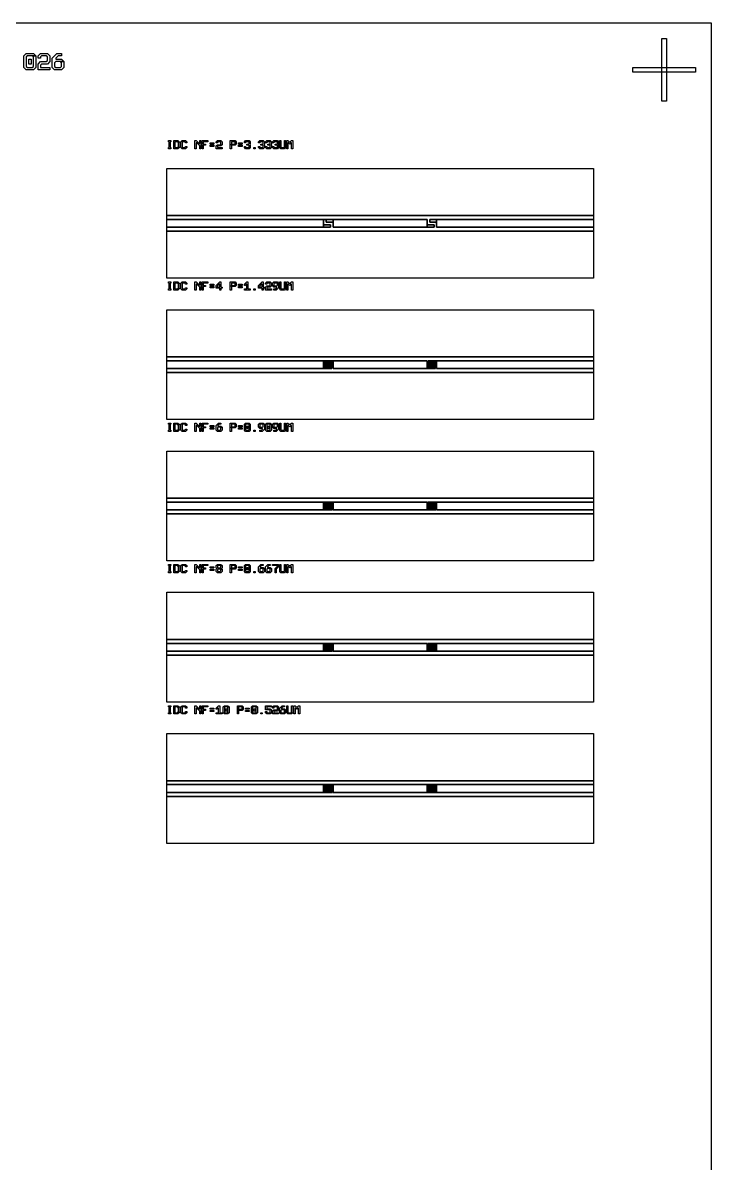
# Model space of a CAD drawing. Extents: x -460 to 1322, y -2650 to 256.
# Drawn here: x 444 to 1322, y -1197 to 256 of the extents above; entities that cross this region are included whole.
import ezdxf

# ---------------------------------------------------------------- set-up
doc = ezdxf.new("R2010")
doc.units = 0
for name, color, linetype in [('L10D0', 4, 'CONTINUOUS'), ('L1D0', 1, 'CONTINUOUS'), ('L20D0', 5, 'CONTINUOUS'), ('L2D0', 2, 'CONTINUOUS'), ('L99D0', 6, 'CONTINUOUS')]:
    doc.layers.add(name, color=color, linetype=linetype)

# ---------------------------------------------------------------- blocks, each defined once
blk = doc.blocks.new('IDC_N2')
at = {"layer": 'L1D0'}
for points in [[(-272, 10), (-272, 70), (272, 70), (272, 10)], [(-272, -5), (-272, 5), (-72, 5), (-72, -5)], [(-68.667, 1.667), (-68.667, 5), (-60, 5), (-60, 1.667)], [(-60, -5), (-60, 5), (60, 5), (60, -5)], [(63.333, 1.667), (63.333, 5), (72, 5), (72, 1.667)], [(72, -5), (72, 5), (272, 5), (272, -5)], [(-272, -70), (-272, -10), (272, -10), (272, -70)], [(-72, -5), (-72, -1.667), (-63.333, -1.667), (-63.333, -5)], [(60, -5), (60, -1.667), (68.667, -1.667), (68.667, -5)]]:
    blk.add_lwpolyline(points, close=True, dxfattribs=at)
at = {"layer": 'L2D0'}
blk.add_lwpolyline([(-272, -10), (-272, -5), (-63.333, -5), (-63.333, -1.667), (-72, -1.667), (-72, 5), (-68.667, 5), (-68.667, 1.667), (-60, 1.667), (-60, -5), (68.667, -5), (68.667, -1.667), (60, -1.667), (60, 5), (-272, 5), (-272, 10), (272, 10), (272, 5), (63.333, 5), (63.333, 1.667), (72, 1.667), (72, -5), (272, -5), (272, -10)], close=True, dxfattribs=at)
blk = doc.blocks.new('IDC_N4')
at = {"layer": 'L1D0'}
for points in [[(-272, 10), (-272, 70), (272, 70), (272, 10)], [(-272, -5), (-272, 5), (-72, 5), (-72, -5)], [(-72, 0.714), (-72, 2.143), (-61.429, 2.143), (-61.429, 0.714)], [(-70.571, 3.571), (-70.571, 5), (-60, 5), (-60, 3.571)], [(-60, -5), (-60, 5), (60, 5), (60, -5)], [(60, 0.714), (60, 2.143), (70.571, 2.143), (70.571, 0.714)], [(61.429, 3.571), (61.429, 5), (72, 5), (72, 3.571)], [(72, -5), (72, 5), (272, 5), (272, -5)], [(-272, -70), (-272, -10), (272, -10), (272, -70)], [(-72, -5), (-72, -3.571), (-61.429, -3.571), (-61.429, -5)], [(-70.571, -2.143), (-70.571, -0.714), (-60, -0.714), (-60, -2.143)], [(60, -5), (60, -3.571), (70.571, -3.571), (70.571, -5)], [(61.429, -2.143), (61.429, -0.714), (72, -0.714), (72, -2.143)]]:
    blk.add_lwpolyline(points, close=True, dxfattribs=at)
at = {"layer": 'L2D0'}
blk.add_lwpolyline([(-272, -10), (-272, -5), (-61.429, -5), (-61.429, -3.571), (-72, -3.571), (-72, 0.714), (-61.429, 0.714), (-61.429, 2.143), (-72, 2.143), (-72, 5), (-70.571, 5), (-70.571, 3.571), (-60, 3.571), (-60, -0.714), (-70.571, -0.714), (-70.571, -2.143), (-60, -2.143), (-60, -5), (70.571, -5), (70.571, -3.571), (60, -3.571), (60, 0.714), (70.571, 0.714), (70.571, 2.143), (60, 2.143), (60, 5), (-272, 5), (-272, 10), (272, 10), (272, 5), (61.429, 5), (61.429, 3.571), (72, 3.571), (72, -0.714), (61.429, -0.714), (61.429, -2.143), (72, -2.143), (72, -5), (272, -5), (272, -10)], close=True, dxfattribs=at)
blk = doc.blocks.new('IDC_N6')
at = {"layer": 'L1D0'}
for points in [[(-272, 10), (-272, 70), (272, 70), (272, 10)], [(-272, -5), (-272, 5), (-72, 5), (-72, -5)], [(-72, 2.273), (-72, 3.182), (-60.909, 3.182), (-60.909, 2.273)], [(-71.091, 4.091), (-71.091, 5), (-60, 5), (-60, 4.091)], [(-71.091, 0.455), (-71.091, 1.364), (-60, 1.364), (-60, 0.455)], [(-60, -5), (-60, 5), (60, 5), (60, -5)], [(60, 2.273), (60, 3.182), (71.091, 3.182), (71.091, 2.273)], [(60.909, 4.091), (60.909, 5), (72, 5), (72, 4.091)], [(60.909, 0.455), (60.909, 1.364), (72, 1.364), (72, 0.455)], [(72, -5), (72, 5), (272, 5), (272, -5)], [(-272, -70), (-272, -10), (272, -10), (272, -70)], [(-72, -1.364), (-72, -0.455), (-60.909, -0.455), (-60.909, -1.364)], [(-72, -5), (-72, -4.091), (-60.909, -4.091), (-60.909, -5)], [(-71.091, -3.182), (-71.091, -2.273), (-60, -2.273), (-60, -3.182)], [(60, -1.364), (60, -0.455), (71.091, -0.455), (71.091, -1.364)], [(60, -5), (60, -4.091), (71.091, -4.091), (71.091, -5)], [(60.909, -3.182), (60.909, -2.273), (72, -2.273), (72, -3.182)]]:
    blk.add_lwpolyline(points, close=True, dxfattribs=at)
at = {"layer": 'L2D0'}
blk.add_lwpolyline([(-272, -10), (-272, -5), (-60.909, -5), (-60.909, -4.091), (-72, -4.091), (-72, -1.364), (-60.909, -1.364), (-60.909, -0.455), (-72, -0.455), (-72, 2.273), (-60.909, 2.273), (-60.909, 3.182), (-72, 3.182), (-72, 5), (-71.091, 5), (-71.091, 4.091), (-60, 4.091), (-60, 1.364), (-71.091, 1.364), (-71.091, 0.455), (-60, 0.455), (-60, -2.273), (-71.091, -2.273), (-71.091, -3.182), (-60, -3.182), (-60, -5), (71.091, -5), (71.091, -4.091), (60, -4.091), (60, -1.364), (71.091, -1.364), (71.091, -0.455), (60, -0.455), (60, 2.273), (71.091, 2.273), (71.091, 3.182), (60, 3.182), (60, 5), (-272, 5), (-272, 10), (272, 10), (272, 5), (60.909, 5), (60.909, 4.091), (72, 4.091), (72, 1.364), (60.909, 1.364), (60.909, 0.455), (72, 0.455), (72, -2.273), (60.909, -2.273), (60.909, -3.182), (72, -3.182), (72, -5), (272, -5), (272, -10)], close=True, dxfattribs=at)
blk = doc.blocks.new('IDC_N8')
at = {"layer": 'L1D0'}
for points in [[(-272, 10), (-272, 70), (272, 70), (272, 10)], [(-272, -5), (-272, 5), (-72, 5), (-72, -5)], [(-72, 3), (-72, 3.667), (-60.667, 3.667), (-60.667, 3)], [(-72, 0.333), (-72, 1), (-60.667, 1), (-60.667, 0.333)], [(-71.333, 4.333), (-71.333, 5), (-60, 5), (-60, 4.333)], [(-71.333, 1.667), (-71.333, 2.333), (-60, 2.333), (-60, 1.667)], [(-60, -5), (-60, 5), (60, 5), (60, -5)], [(60, 3), (60, 3.667), (71.333, 3.667), (71.333, 3)], [(60, 0.333), (60, 1), (71.333, 1), (71.333, 0.333)], [(60.667, 4.333), (60.667, 5), (72, 5), (72, 4.333)], [(60.667, 1.667), (60.667, 2.333), (72, 2.333), (72, 1.667)], [(72, -5), (72, 5), (272, 5), (272, -5)], [(-272, -70), (-272, -10), (272, -10), (272, -70)], [(-72, -2.333), (-72, -1.667), (-60.667, -1.667), (-60.667, -2.333)], [(-72, -5), (-72, -4.333), (-60.667, -4.333), (-60.667, -5)], [(-71.333, -1), (-71.333, -0.333), (-60, -0.333), (-60, -1)], [(-71.333, -3.667), (-71.333, -3), (-60, -3), (-60, -3.667)], [(60, -2.333), (60, -1.667), (71.333, -1.667), (71.333, -2.333)], [(60, -5), (60, -4.333), (71.333, -4.333), (71.333, -5)], [(60.667, -1), (60.667, -0.333), (72, -0.333), (72, -1)], [(60.667, -3.667), (60.667, -3), (72, -3), (72, -3.667)]]:
    blk.add_lwpolyline(points, close=True, dxfattribs=at)
at = {"layer": 'L2D0'}
blk.add_lwpolyline([(-272, -10), (-272, -5), (-60.667, -5), (-60.667, -4.333), (-72, -4.333), (-72, -2.333), (-60.667, -2.333), (-60.667, -1.667), (-72, -1.667), (-72, 0.333), (-60.667, 0.333), (-60.667, 1), (-72, 1), (-72, 3), (-60.667, 3), (-60.667, 3.667), (-72, 3.667), (-72, 5), (-71.333, 5), (-71.333, 4.333), (-60, 4.333), (-60, 2.333), (-71.333, 2.333), (-71.333, 1.667), (-60, 1.667), (-60, -0.333), (-71.333, -0.333), (-71.333, -1), (-60, -1), (-60, -3), (-71.333, -3), (-71.333, -3.667), (-60, -3.667), (-60, -5), (71.333, -5), (71.333, -4.333), (60, -4.333), (60, -2.333), (71.333, -2.333), (71.333, -1.667), (60, -1.667), (60, 0.333), (71.333, 0.333), (71.333, 1), (60, 1), (60, 3), (71.333, 3), (71.333, 3.667), (60, 3.667), (60, 5), (-272, 5), (-272, 10), (272, 10), (272, 5), (60.667, 5), (60.667, 4.333), (72, 4.333), (72, 2.333), (60.667, 2.333), (60.667, 1.667), (72, 1.667), (72, -0.333), (60.667, -0.333), (60.667, -1), (72, -1), (72, -3), (60.667, -3), (60.667, -3.667), (72, -3.667), (72, -5), (272, -5), (272, -10)], close=True, dxfattribs=at)
blk = doc.blocks.new('IDC_N10')
at = {"layer": 'L1D0'}
for points in [[(-272, 10), (-272, 70), (272, 70), (272, 10)], [(-272, -5), (-272, 5), (-72, 5), (-72, -5)], [(-72, 3.421), (-72, 3.947), (-60.526, 3.947), (-60.526, 3.421)], [(-72, 1.316), (-72, 1.842), (-60.526, 1.842), (-60.526, 1.316)], [(-71.474, 4.474), (-71.474, 5), (-60, 5), (-60, 4.474)], [(-71.474, 2.368), (-71.474, 2.895), (-60, 2.895), (-60, 2.368)], [(-71.474, 0.263), (-71.474, 0.789), (-60, 0.789), (-60, 0.263)], [(-60, -5), (-60, 5), (60, 5), (60, -5)], [(60, 3.421), (60, 3.947), (71.474, 3.947), (71.474, 3.421)], [(60, 1.316), (60, 1.842), (71.474, 1.842), (71.474, 1.316)], [(60.526, 4.474), (60.526, 5), (72, 5), (72, 4.474)], [(60.526, 2.368), (60.526, 2.895), (72, 2.895), (72, 2.368)], [(60.526, 0.263), (60.526, 0.789), (72, 0.789), (72, 0.263)], [(72, -5), (72, 5), (272, 5), (272, -5)], [(-272, -70), (-272, -10), (272, -10), (272, -70)], [(-72, -0.789), (-72, -0.263), (-60.526, -0.263), (-60.526, -0.789)], [(-72, -2.895), (-72, -2.368), (-60.526, -2.368), (-60.526, -2.895)], [(-72, -5), (-72, -4.474), (-60.526, -4.474), (-60.526, -5)], [(-71.474, -1.842), (-71.474, -1.316), (-60, -1.316), (-60, -1.842)], [(-71.474, -3.947), (-71.474, -3.421), (-60, -3.421), (-60, -3.947)], [(60, -0.789), (60, -0.263), (71.474, -0.263), (71.474, -0.789)], [(60, -2.895), (60, -2.368), (71.474, -2.368), (71.474, -2.895)], [(60, -5), (60, -4.474), (71.474, -4.474), (71.474, -5)], [(60.526, -1.842), (60.526, -1.316), (72, -1.316), (72, -1.842)], [(60.526, -3.947), (60.526, -3.421), (72, -3.421), (72, -3.947)]]:
    blk.add_lwpolyline(points, close=True, dxfattribs=at)
at = {"layer": 'L2D0'}
blk.add_lwpolyline([(-272, -10), (-272, -5), (-60.526, -5), (-60.526, -4.474), (-72, -4.474), (-72, -2.895), (-60.526, -2.895), (-60.526, -2.368), (-72, -2.368), (-72, -0.789), (-60.526, -0.789), (-60.526, -0.263), (-72, -0.263), (-72, 1.316), (-60.526, 1.316), (-60.526, 1.842), (-72, 1.842), (-72, 3.421), (-60.526, 3.421), (-60.526, 3.947), (-72, 3.947), (-72, 5), (-71.474, 5), (-71.474, 4.474), (-60, 4.474), (-60, 2.895), (-71.474, 2.895), (-71.474, 2.368), (-60, 2.368), (-60, 0.789), (-71.474, 0.789), (-71.474, 0.263), (-60, 0.263), (-60, -1.316), (-71.474, -1.316), (-71.474, -1.842), (-60, -1.842), (-60, -3.421), (-71.474, -3.421), (-71.474, -3.947), (-60, -3.947), (-60, -5), (71.474, -5), (71.474, -4.474), (60, -4.474), (60, -2.895), (71.474, -2.895), (71.474, -2.368), (60, -2.368), (60, -0.789), (71.474, -0.789), (71.474, -0.263), (60, -0.263), (60, 1.316), (71.474, 1.316), (71.474, 1.842), (60, 1.842), (60, 3.421), (71.474, 3.421), (71.474, 3.947), (60, 3.947), (60, 5), (-272, 5), (-272, 10), (272, 10), (272, 5), (60.526, 5), (60.526, 4.474), (72, 4.474), (72, 2.895), (60.526, 2.895), (60.526, 2.368), (72, 2.368), (72, 0.789), (60.526, 0.789), (60.526, 0.263), (72, 0.263), (72, -1.316), (60.526, -1.316), (60.526, -1.842), (72, -1.842), (72, -3.421), (60.526, -3.421), (60.526, -3.947), (72, -3.947), (72, -5), (272, -5), (272, -10)], close=True, dxfattribs=at)

msp = doc.modelspace()

# ---------------------------------------------------------------- linework, layer by layer
at = {"layer": 'L10D0'}
for points in [[(1259, 155.5), (1259, 235.5), (1265, 235.5), (1265, 155.5)], [(1222, 192.5), (1222, 198.5), (1302, 198.5), (1302, 192.5)]]:
    msp.add_lwpolyline(points, close=True, dxfattribs=at)
at = {"layer": 'L20D0'}
for points in [[(449, 195.5), (446, 198.5), (446, 213.5), (449, 216.5), (458, 216.5), (461, 213.5), (450.5, 213.5), (449, 212), (449, 200), (450.5, 198.5), (456.5, 198.5), (458, 200), (458, 212), (456.5, 213.5), (461, 213.5), (461, 198.5), (458, 195.5)], [(452, 203), (452, 209), (455, 209), (455, 203)], [(464, 195.5), (464, 203), (467, 206), (474.5, 206), (476, 207.5), (476, 212), (474.5, 213.5), (468.5, 213.5), (467, 212), (467, 210.5), (464, 210.5), (464, 213.5), (467, 216.5), (476, 216.5), (479, 213.5), (479, 206), (476, 203), (468.5, 203), (467, 201.5), (467, 198.5), (479, 198.5), (479, 195.5)], [(485, 195.5), (482, 198.5), (482, 210.5), (488, 216.5), (494, 216.5), (494, 213.5), (489.5, 213.5), (486.5, 210.5), (486.5, 209), (494, 209), (497, 206), (486.5, 206), (485, 204.5), (485, 200), (486.5, 198.5), (492.5, 198.5), (494, 200), (494, 204.5), (492.5, 206), (497, 206), (497, 198.5), (494, 195.5)], [(630.25, 95), (630.25, 96.5), (631, 96.5), (631, 104), (630.25, 104), (630.25, 105.5), (633.25, 105.5), (633.25, 104), (632.5, 104), (632.5, 96.5), (633.25, 96.5), (633.25, 95)], [(637, 95), (637, 105.5), (642.25, 105.5), (643.75, 104), (638.5, 104), (638.5, 96.5), (641.5, 96.5), (643, 98), (643, 102.5), (641.5, 104), (643.75, 104), (644.5, 103.25), (644.5, 97.25), (642.25, 95)], [(647.5, 95), (646, 96.5), (646, 104), (647.5, 105.5), (652, 105.5), (653.5, 104), (653.5, 102.5), (652, 102.5), (652, 103.25), (651.25, 104), (648.25, 104), (647.5, 103.25), (647.5, 97.25), (648.25, 96.5), (651.25, 96.5), (652, 97.25), (652, 98), (653.5, 98), (653.5, 96.5), (652, 95)], [(664, 95), (664, 105.5), (665.5, 105.5), (669.25, 101.75), (670, 101.75), (670, 105.5), (671.5, 105.5), (671.5, 95), (670, 95), (670, 98.75), (666.25, 102.5), (665.5, 102.5), (665.5, 95)], [(673, 95), (673, 105.5), (680.5, 105.5), (680.5, 104), (674.5, 104), (674.5, 101), (677.5, 101), (677.5, 99.5), (674.5, 99.5), (674.5, 95)], [(683.5, 101), (683.5, 102.5), (688, 102.5), (688, 101)], [(691, 95), (691, 98.75), (692.5, 100.25), (696.25, 100.25), (697, 101), (697, 103.25), (696.25, 104), (693.25, 104), (692.5, 103.25), (692.5, 102.5), (691, 102.5), (691, 104), (692.5, 105.5), (697, 105.5), (698.5, 104), (698.5, 100.25), (697, 98.75), (693.25, 98.75), (692.5, 98), (692.5, 96.5), (698.5, 96.5), (698.5, 95)], [(709, 95), (709, 105.5), (715, 105.5), (716.5, 104), (716.5, 101), (715, 99.5), (710.5, 99.5), (710.5, 101), (714.25, 101), (715, 101.75), (715, 103.25), (714.25, 104), (710.5, 104), (710.5, 95)], [(719.5, 101), (719.5, 102.5), (724, 102.5), (724, 101)], [(728.5, 95), (727, 96.5), (727, 98), (728.5, 98), (728.5, 97.25), (729.25, 96.5), (732.25, 96.5), (733, 97.25), (733, 98.75), (732.25, 99.5), (730, 99.5), (730, 101), (732.25, 101), (733, 101.75), (733, 103.25), (732.25, 104), (729.25, 104), (728.5, 103.25), (728.5, 102.5), (727, 102.5), (727, 104), (728.5, 105.5), (733, 105.5), (734.5, 104), (734.5, 101), (733.75, 100.25), (734.5, 99.5), (734.5, 96.5), (733, 95)], [(746.5, 95), (745, 96.5), (745, 98), (746.5, 98), (746.5, 97.25), (747.25, 96.5), (750.25, 96.5), (751, 97.25), (751, 98.75), (750.25, 99.5), (748, 99.5), (748, 101), (750.25, 101), (751, 101.75), (751, 103.25), (750.25, 104), (747.25, 104), (746.5, 103.25), (746.5, 102.5), (745, 102.5), (745, 104), (746.5, 105.5), (751, 105.5), (752.5, 104), (752.5, 101), (751.75, 100.25), (752.5, 99.5), (752.5, 96.5), (751, 95)], [(755.5, 95), (754, 96.5), (754, 98), (755.5, 98), (755.5, 97.25), (756.25, 96.5), (759.25, 96.5), (760, 97.25), (760, 98.75), (759.25, 99.5), (757, 99.5), (757, 101), (759.25, 101), (760, 101.75), (760, 103.25), (759.25, 104), (756.25, 104), (755.5, 103.25), (755.5, 102.5), (754, 102.5), (754, 104), (755.5, 105.5), (760, 105.5), (761.5, 104), (761.5, 101), (760.75, 100.25), (761.5, 99.5), (761.5, 96.5), (760, 95)], [(764.5, 95), (763, 96.5), (763, 98), (764.5, 98), (764.5, 97.25), (765.25, 96.5), (768.25, 96.5), (769, 97.25), (769, 98.75), (768.25, 99.5), (766, 99.5), (766, 101), (768.25, 101), (769, 101.75), (769, 103.25), (768.25, 104), (765.25, 104), (764.5, 103.25), (764.5, 102.5), (763, 102.5), (763, 104), (764.5, 105.5), (769, 105.5), (770.5, 104), (770.5, 101), (769.75, 100.25), (770.5, 99.5), (770.5, 96.5), (769, 95)], [(773.5, 95), (772, 96.5), (772, 105.5), (773.5, 105.5), (773.5, 97.25), (774.25, 96.5), (777.25, 96.5), (778, 97.25), (778, 105.5), (779.5, 105.5), (779.5, 96.5), (778, 95)], [(781, 95), (781, 105.5), (782.5, 105.5), (784, 104), (785.5, 104), (787, 105.5), (788.5, 105.5), (788.5, 95), (787, 95), (787, 102.5), (786.25, 102.5), (784.75, 101), (783.25, 102.5), (782.5, 102.5), (782.5, 95)], [(683.5, 98), (683.5, 99.5), (688, 99.5), (688, 98)], [(719.5, 98), (719.5, 99.5), (724, 99.5), (724, 98)], [(739, 95), (739, 96.5), (740.5, 96.5), (740.5, 95)], [(630.25, -85), (630.25, -83.5), (631, -83.5), (631, -76), (630.25, -76), (630.25, -74.5), (633.25, -74.5), (633.25, -76), (632.5, -76), (632.5, -83.5), (633.25, -83.5), (633.25, -85)], [(637, -85), (637, -74.5), (642.25, -74.5), (643.75, -76), (638.5, -76), (638.5, -83.5), (641.5, -83.5), (643, -82), (643, -77.5), (641.5, -76), (643.75, -76), (644.5, -76.75), (644.5, -82.75), (642.25, -85)], [(647.5, -85), (646, -83.5), (646, -76), (647.5, -74.5), (652, -74.5), (653.5, -76), (653.5, -77.5), (652, -77.5), (652, -76.75), (651.25, -76), (648.25, -76), (647.5, -76.75), (647.5, -82.75), (648.25, -83.5), (651.25, -83.5), (652, -82.75), (652, -82), (653.5, -82), (653.5, -83.5), (652, -85)], [(664, -85), (664, -74.5), (665.5, -74.5), (669.25, -78.25), (670, -78.25), (670, -74.5), (671.5, -74.5), (671.5, -85), (670, -85), (670, -81.25), (666.25, -77.5), (665.5, -77.5), (665.5, -85)], [(673, -85), (673, -74.5), (680.5, -74.5), (680.5, -76), (674.5, -76), (674.5, -79), (677.5, -79), (677.5, -80.5), (674.5, -80.5), (674.5, -85)], [(683.5, -79), (683.5, -77.5), (688, -77.5), (688, -79)], [(683.5, -82), (683.5, -80.5), (688, -80.5), (688, -82)], [(695.5, -85), (695.5, -82.75), (691, -82.75), (691, -81.25), (695.5, -81.25), (695.5, -77.5), (694.75, -77.5), (692.5, -79.75), (692.5, -81.25), (691, -81.25), (691, -79), (695.5, -74.5), (697, -74.5), (697, -81.25), (698.5, -81.25), (698.5, -82.75), (697, -82.75), (697, -85)], [(709, -85), (709, -74.5), (715, -74.5), (716.5, -76), (716.5, -79), (715, -80.5), (710.5, -80.5), (710.5, -79), (714.25, -79), (715, -78.25), (715, -76.75), (714.25, -76), (710.5, -76), (710.5, -85)], [(719.5, -79), (719.5, -77.5), (724, -77.5), (724, -79)], [(719.5, -82), (719.5, -80.5), (724, -80.5), (724, -82)], [(727, -85), (727, -83.5), (730, -83.5), (730, -77.5), (729.25, -77.5), (727.75, -79), (727, -79), (727, -77.5), (730, -74.5), (731.5, -74.5), (731.5, -83.5), (734.5, -83.5), (734.5, -85)], [(739, -85), (739, -83.5), (740.5, -83.5), (740.5, -85)], [(749.5, -85), (749.5, -82.75), (745, -82.75), (745, -81.25), (749.5, -81.25), (749.5, -77.5), (748.75, -77.5), (746.5, -79.75), (746.5, -81.25), (745, -81.25), (745, -79), (749.5, -74.5), (751, -74.5), (751, -81.25), (752.5, -81.25), (752.5, -82.75), (751, -82.75), (751, -85)], [(754, -85), (754, -81.25), (755.5, -79.75), (759.25, -79.75), (760, -79), (760, -76.75), (759.25, -76), (756.25, -76), (755.5, -76.75), (755.5, -77.5), (754, -77.5), (754, -76), (755.5, -74.5), (760, -74.5), (761.5, -76), (761.5, -79.75), (760, -81.25), (756.25, -81.25), (755.5, -82), (755.5, -83.5), (761.5, -83.5), (761.5, -85)], [(764.5, -85), (764.5, -83.5), (766.75, -83.5), (768.25, -82), (768.25, -81.25), (764.5, -81.25), (763, -79.75), (768.25, -79.75), (769, -79), (769, -76.75), (768.25, -76), (765.25, -76), (764.5, -76.75), (764.5, -79), (765.25, -79.75), (763, -79.75), (763, -76), (764.5, -74.5), (769, -74.5), (770.5, -76), (770.5, -82), (767.5, -85)], [(773.5, -85), (772, -83.5), (772, -74.5), (773.5, -74.5), (773.5, -82.75), (774.25, -83.5), (777.25, -83.5), (778, -82.75), (778, -74.5), (779.5, -74.5), (779.5, -83.5), (778, -85)], [(781, -85), (781, -74.5), (782.5, -74.5), (784, -76), (785.5, -76), (787, -74.5), (788.5, -74.5), (788.5, -85), (787, -85), (787, -77.5), (786.25, -77.5), (784.75, -79), (783.25, -77.5), (782.5, -77.5), (782.5, -85)], [(630.25, -265), (630.25, -263.5), (631, -263.5), (631, -256), (630.25, -256), (630.25, -254.5), (633.25, -254.5), (633.25, -256), (632.5, -256), (632.5, -263.5), (633.25, -263.5), (633.25, -265)], [(637, -265), (637, -254.5), (642.25, -254.5), (643.75, -256), (638.5, -256), (638.5, -263.5), (641.5, -263.5), (643, -262), (643, -257.5), (641.5, -256), (643.75, -256), (644.5, -256.75), (644.5, -262.75), (642.25, -265)], [(647.5, -265), (646, -263.5), (646, -256), (647.5, -254.5), (652, -254.5), (653.5, -256), (653.5, -257.5), (652, -257.5), (652, -256.75), (651.25, -256), (648.25, -256), (647.5, -256.75), (647.5, -262.75), (648.25, -263.5), (651.25, -263.5), (652, -262.75), (652, -262), (653.5, -262), (653.5, -263.5), (652, -265)], [(664, -265), (664, -254.5), (665.5, -254.5), (669.25, -258.25), (670, -258.25), (670, -254.5), (671.5, -254.5), (671.5, -265), (670, -265), (670, -261.25), (666.25, -257.5), (665.5, -257.5), (665.5, -265)], [(673, -265), (673, -254.5), (680.5, -254.5), (680.5, -256), (674.5, -256), (674.5, -259), (677.5, -259), (677.5, -260.5), (674.5, -260.5), (674.5, -265)], [(683.5, -259), (683.5, -257.5), (688, -257.5), (688, -259)], [(683.5, -262), (683.5, -260.5), (688, -260.5), (688, -262)], [(692.5, -265), (691, -263.5), (691, -257.5), (694, -254.5), (697, -254.5), (697, -256), (694.75, -256), (693.25, -257.5), (693.25, -258.25), (697, -258.25), (698.5, -259.75), (693.25, -259.75), (692.5, -260.5), (692.5, -262.75), (693.25, -263.5), (696.25, -263.5), (697, -262.75), (697, -260.5), (696.25, -259.75), (698.5, -259.75), (698.5, -263.5), (697, -265)], [(709, -265), (709, -254.5), (715, -254.5), (716.5, -256), (716.5, -259), (715, -260.5), (710.5, -260.5), (710.5, -259), (714.25, -259), (715, -258.25), (715, -256.75), (714.25, -256), (710.5, -256), (710.5, -265)], [(719.5, -259), (719.5, -257.5), (724, -257.5), (724, -259)], [(719.5, -262), (719.5, -260.5), (724, -260.5), (724, -262)], [(728.5, -265), (727, -263.5), (727, -256), (728.5, -254.5), (733, -254.5), (734.5, -256), (729.25, -256), (728.5, -256.75), (728.5, -262.75), (729.25, -263.5), (732.25, -263.5), (733, -262.75), (733, -256.75), (732.25, -256), (734.5, -256), (734.5, -263.5), (733, -265)], [(730, -261.25), (730, -258.25), (731.5, -258.25), (731.5, -261.25)], [(746.5, -265), (746.5, -263.5), (748.75, -263.5), (750.25, -262), (750.25, -261.25), (746.5, -261.25), (745, -259.75), (750.25, -259.75), (751, -259), (751, -256.75), (750.25, -256), (747.25, -256), (746.5, -256.75), (746.5, -259), (747.25, -259.75), (745, -259.75), (745, -256), (746.5, -254.5), (751, -254.5), (752.5, -256), (752.5, -262), (749.5, -265)], [(755.5, -265), (754, -263.5), (754, -256), (755.5, -254.5), (760, -254.5), (761.5, -256), (756.25, -256), (755.5, -256.75), (755.5, -262.75), (756.25, -263.5), (759.25, -263.5), (760, -262.75), (760, -256.75), (759.25, -256), (761.5, -256), (761.5, -263.5), (760, -265)], [(757, -261.25), (757, -258.25), (758.5, -258.25), (758.5, -261.25)], [(764.5, -265), (764.5, -263.5), (766.75, -263.5), (768.25, -262), (768.25, -261.25), (764.5, -261.25), (763, -259.75), (768.25, -259.75), (769, -259), (769, -256.75), (768.25, -256), (765.25, -256), (764.5, -256.75), (764.5, -259), (765.25, -259.75), (763, -259.75), (763, -256), (764.5, -254.5), (769, -254.5), (770.5, -256), (770.5, -262), (767.5, -265)], [(773.5, -265), (772, -263.5), (772, -254.5), (773.5, -254.5), (773.5, -262.75), (774.25, -263.5), (777.25, -263.5), (778, -262.75), (778, -254.5), (779.5, -254.5), (779.5, -263.5), (778, -265)], [(781, -265), (781, -254.5), (782.5, -254.5), (784, -256), (785.5, -256), (787, -254.5), (788.5, -254.5), (788.5, -265), (787, -265), (787, -257.5), (786.25, -257.5), (784.75, -259), (783.25, -257.5), (782.5, -257.5), (782.5, -265)], [(739, -265), (739, -263.5), (740.5, -263.5), (740.5, -265)], [(630.25, -445), (630.25, -443.5), (631, -443.5), (631, -436), (630.25, -436), (630.25, -434.5), (633.25, -434.5), (633.25, -436), (632.5, -436), (632.5, -443.5), (633.25, -443.5), (633.25, -445)], [(637, -445), (637, -434.5), (642.25, -434.5), (643.75, -436), (638.5, -436), (638.5, -443.5), (641.5, -443.5), (643, -442), (643, -437.5), (641.5, -436), (643.75, -436), (644.5, -436.75), (644.5, -442.75), (642.25, -445)], [(647.5, -445), (646, -443.5), (646, -436), (647.5, -434.5), (652, -434.5), (653.5, -436), (653.5, -437.5), (652, -437.5), (652, -436.75), (651.25, -436), (648.25, -436), (647.5, -436.75), (647.5, -442.75), (648.25, -443.5), (651.25, -443.5), (652, -442.75), (652, -442), (653.5, -442), (653.5, -443.5), (652, -445)], [(664, -445), (664, -434.5), (665.5, -434.5), (669.25, -438.25), (670, -438.25), (670, -434.5), (671.5, -434.5), (671.5, -445), (670, -445), (670, -441.25), (666.25, -437.5), (665.5, -437.5), (665.5, -445)], [(673, -445), (673, -434.5), (680.5, -434.5), (680.5, -436), (674.5, -436), (674.5, -439), (677.5, -439), (677.5, -440.5), (674.5, -440.5), (674.5, -445)], [(692.5, -445), (691, -443.5), (691, -440.5), (691.75, -439.75), (691, -439), (691, -436), (692.5, -434.5), (697, -434.5), (698.5, -436), (693.25, -436), (692.5, -436.75), (692.5, -438.25), (693.25, -439), (696.25, -439), (697, -438.25), (697, -436.75), (696.25, -436), (698.5, -436), (698.5, -439), (697.75, -439.75), (698.5, -440.5), (693.25, -440.5), (692.5, -441.25), (692.5, -442.75), (693.25, -443.5), (696.25, -443.5), (697, -442.75), (697, -441.25), (696.25, -440.5), (698.5, -440.5), (698.5, -443.5), (697, -445)], [(709, -445), (709, -434.5), (715, -434.5), (716.5, -436), (716.5, -439), (715, -440.5), (710.5, -440.5), (710.5, -439), (714.25, -439), (715, -438.25), (715, -436.75), (714.25, -436), (710.5, -436), (710.5, -445)], [(728.5, -445), (727, -443.5), (727, -436), (728.5, -434.5), (733, -434.5), (734.5, -436), (729.25, -436), (728.5, -436.75), (728.5, -442.75), (729.25, -443.5), (732.25, -443.5), (733, -442.75), (733, -436.75), (732.25, -436), (734.5, -436), (734.5, -443.5), (733, -445)], [(746.5, -445), (745, -443.5), (745, -437.5), (748, -434.5), (751, -434.5), (751, -436), (748.75, -436), (747.25, -437.5), (747.25, -438.25), (751, -438.25), (752.5, -439.75), (747.25, -439.75), (746.5, -440.5), (746.5, -442.75), (747.25, -443.5), (750.25, -443.5), (751, -442.75), (751, -440.5), (750.25, -439.75), (752.5, -439.75), (752.5, -443.5), (751, -445)], [(755.5, -445), (754, -443.5), (754, -437.5), (757, -434.5), (760, -434.5), (760, -436), (757.75, -436), (756.25, -437.5), (756.25, -438.25), (760, -438.25), (761.5, -439.75), (756.25, -439.75), (755.5, -440.5), (755.5, -442.75), (756.25, -443.5), (759.25, -443.5), (760, -442.75), (760, -440.5), (759.25, -439.75), (761.5, -439.75), (761.5, -443.5), (760, -445)], [(766, -445), (766, -439.75), (769, -436.75), (769, -436), (763, -436), (763, -434.5), (770.5, -434.5), (770.5, -437.5), (767.5, -440.5), (767.5, -445)], [(773.5, -445), (772, -443.5), (772, -434.5), (773.5, -434.5), (773.5, -442.75), (774.25, -443.5), (777.25, -443.5), (778, -442.75), (778, -434.5), (779.5, -434.5), (779.5, -443.5), (778, -445)], [(781, -445), (781, -434.5), (782.5, -434.5), (784, -436), (785.5, -436), (787, -434.5), (788.5, -434.5), (788.5, -445), (787, -445), (787, -437.5), (786.25, -437.5), (784.75, -439), (783.25, -437.5), (782.5, -437.5), (782.5, -445)], [(683.5, -439), (683.5, -437.5), (688, -437.5), (688, -439)], [(683.5, -442), (683.5, -440.5), (688, -440.5), (688, -442)], [(719.5, -439), (719.5, -437.5), (724, -437.5), (724, -439)], [(719.5, -442), (719.5, -440.5), (724, -440.5), (724, -442)], [(730, -441.25), (730, -438.25), (731.5, -438.25), (731.5, -441.25)], [(739, -445), (739, -443.5), (740.5, -443.5), (740.5, -445)], [(630.25, -625), (630.25, -623.5), (631, -623.5), (631, -616), (630.25, -616), (630.25, -614.5), (633.25, -614.5), (633.25, -616), (632.5, -616), (632.5, -623.5), (633.25, -623.5), (633.25, -625)], [(637, -625), (637, -614.5), (642.25, -614.5), (643.75, -616), (638.5, -616), (638.5, -623.5), (641.5, -623.5), (643, -622), (643, -617.5), (641.5, -616), (643.75, -616), (644.5, -616.75), (644.5, -622.75), (642.25, -625)], [(647.5, -625), (646, -623.5), (646, -616), (647.5, -614.5), (652, -614.5), (653.5, -616), (653.5, -617.5), (652, -617.5), (652, -616.75), (651.25, -616), (648.25, -616), (647.5, -616.75), (647.5, -622.75), (648.25, -623.5), (651.25, -623.5), (652, -622.75), (652, -622), (653.5, -622), (653.5, -623.5), (652, -625)], [(664, -625), (664, -614.5), (665.5, -614.5), (669.25, -618.25), (670, -618.25), (670, -614.5), (671.5, -614.5), (671.5, -625), (670, -625), (670, -621.25), (666.25, -617.5), (665.5, -617.5), (665.5, -625)], [(673, -625), (673, -614.5), (680.5, -614.5), (680.5, -616), (674.5, -616), (674.5, -619), (677.5, -619), (677.5, -620.5), (674.5, -620.5), (674.5, -625)], [(683.5, -619), (683.5, -617.5), (688, -617.5), (688, -619)], [(683.5, -622), (683.5, -620.5), (688, -620.5), (688, -622)], [(691, -625), (691, -623.5), (694, -623.5), (694, -617.5), (693.25, -617.5), (691.75, -619), (691, -619), (691, -617.5), (694, -614.5), (695.5, -614.5), (695.5, -623.5), (698.5, -623.5), (698.5, -625)], [(701.5, -625), (700, -623.5), (700, -616), (701.5, -614.5), (706, -614.5), (707.5, -616), (702.25, -616), (701.5, -616.75), (701.5, -622.75), (702.25, -623.5), (705.25, -623.5), (706, -622.75), (706, -616.75), (705.25, -616), (707.5, -616), (707.5, -623.5), (706, -625)], [(703, -621.25), (703, -618.25), (704.5, -618.25), (704.5, -621.25)], [(718, -625), (718, -614.5), (724, -614.5), (725.5, -616), (725.5, -619), (724, -620.5), (719.5, -620.5), (719.5, -619), (723.25, -619), (724, -618.25), (724, -616.75), (723.25, -616), (719.5, -616), (719.5, -625)], [(728.5, -619), (728.5, -617.5), (733, -617.5), (733, -619)], [(728.5, -622), (728.5, -620.5), (733, -620.5), (733, -622)], [(737.5, -625), (736, -623.5), (736, -616), (737.5, -614.5), (742, -614.5), (743.5, -616), (738.25, -616), (737.5, -616.75), (737.5, -622.75), (738.25, -623.5), (741.25, -623.5), (742, -622.75), (742, -616.75), (741.25, -616), (743.5, -616), (743.5, -623.5), (742, -625)], [(739, -621.25), (739, -618.25), (740.5, -618.25), (740.5, -621.25)], [(748, -625), (748, -623.5), (749.5, -623.5), (749.5, -625)], [(755.5, -625), (754, -623.5), (754, -622), (755.5, -622), (755.5, -622.75), (756.25, -623.5), (759.25, -623.5), (760, -622.75), (760, -620.5), (759.25, -619.75), (754, -619.75), (754, -614.5), (761.5, -614.5), (761.5, -616), (755.5, -616), (755.5, -618.25), (760, -618.25), (761.5, -619.75), (761.5, -623.5), (760, -625)], [(763, -625), (763, -621.25), (764.5, -619.75), (768.25, -619.75), (769, -619), (769, -616.75), (768.25, -616), (765.25, -616), (764.5, -616.75), (764.5, -617.5), (763, -617.5), (763, -616), (764.5, -614.5), (769, -614.5), (770.5, -616), (770.5, -619.75), (769, -621.25), (765.25, -621.25), (764.5, -622), (764.5, -623.5), (770.5, -623.5), (770.5, -625)], [(773.5, -625), (772, -623.5), (772, -617.5), (775, -614.5), (778, -614.5), (778, -616), (775.75, -616), (774.25, -617.5), (774.25, -618.25), (778, -618.25), (779.5, -619.75), (774.25, -619.75), (773.5, -620.5), (773.5, -622.75), (774.25, -623.5), (777.25, -623.5), (778, -622.75), (778, -620.5), (777.25, -619.75), (779.5, -619.75), (779.5, -623.5), (778, -625)], [(782.5, -625), (781, -623.5), (781, -614.5), (782.5, -614.5), (782.5, -622.75), (783.25, -623.5), (786.25, -623.5), (787, -622.75), (787, -614.5), (788.5, -614.5), (788.5, -623.5), (787, -625)], [(790, -625), (790, -614.5), (791.5, -614.5), (793, -616), (794.5, -616), (796, -614.5), (797.5, -614.5), (797.5, -625), (796, -625), (796, -617.5), (795.25, -617.5), (793.75, -619), (792.25, -617.5), (791.5, -617.5), (791.5, -625)]]:
    msp.add_lwpolyline(points, close=True, dxfattribs=at)
at = {"layer": 'L99D0'}
msp.add_lwpolyline([(-460, -2650), (-460, 255.5), (1322, 255.5), (1322, -2650)], close=True, dxfattribs=at)

# ---------------------------------------------------------------- block references
for name, p in [('IDC_N2', (900, 0)), ('IDC_N4', (900, -180)), ('IDC_N6', (900, -360)), ('IDC_N8', (900, -540)), ('IDC_N10', (900, -720))]:
    msp.add_blockref(name, p)

doc.saveas('drawing.dxf')
